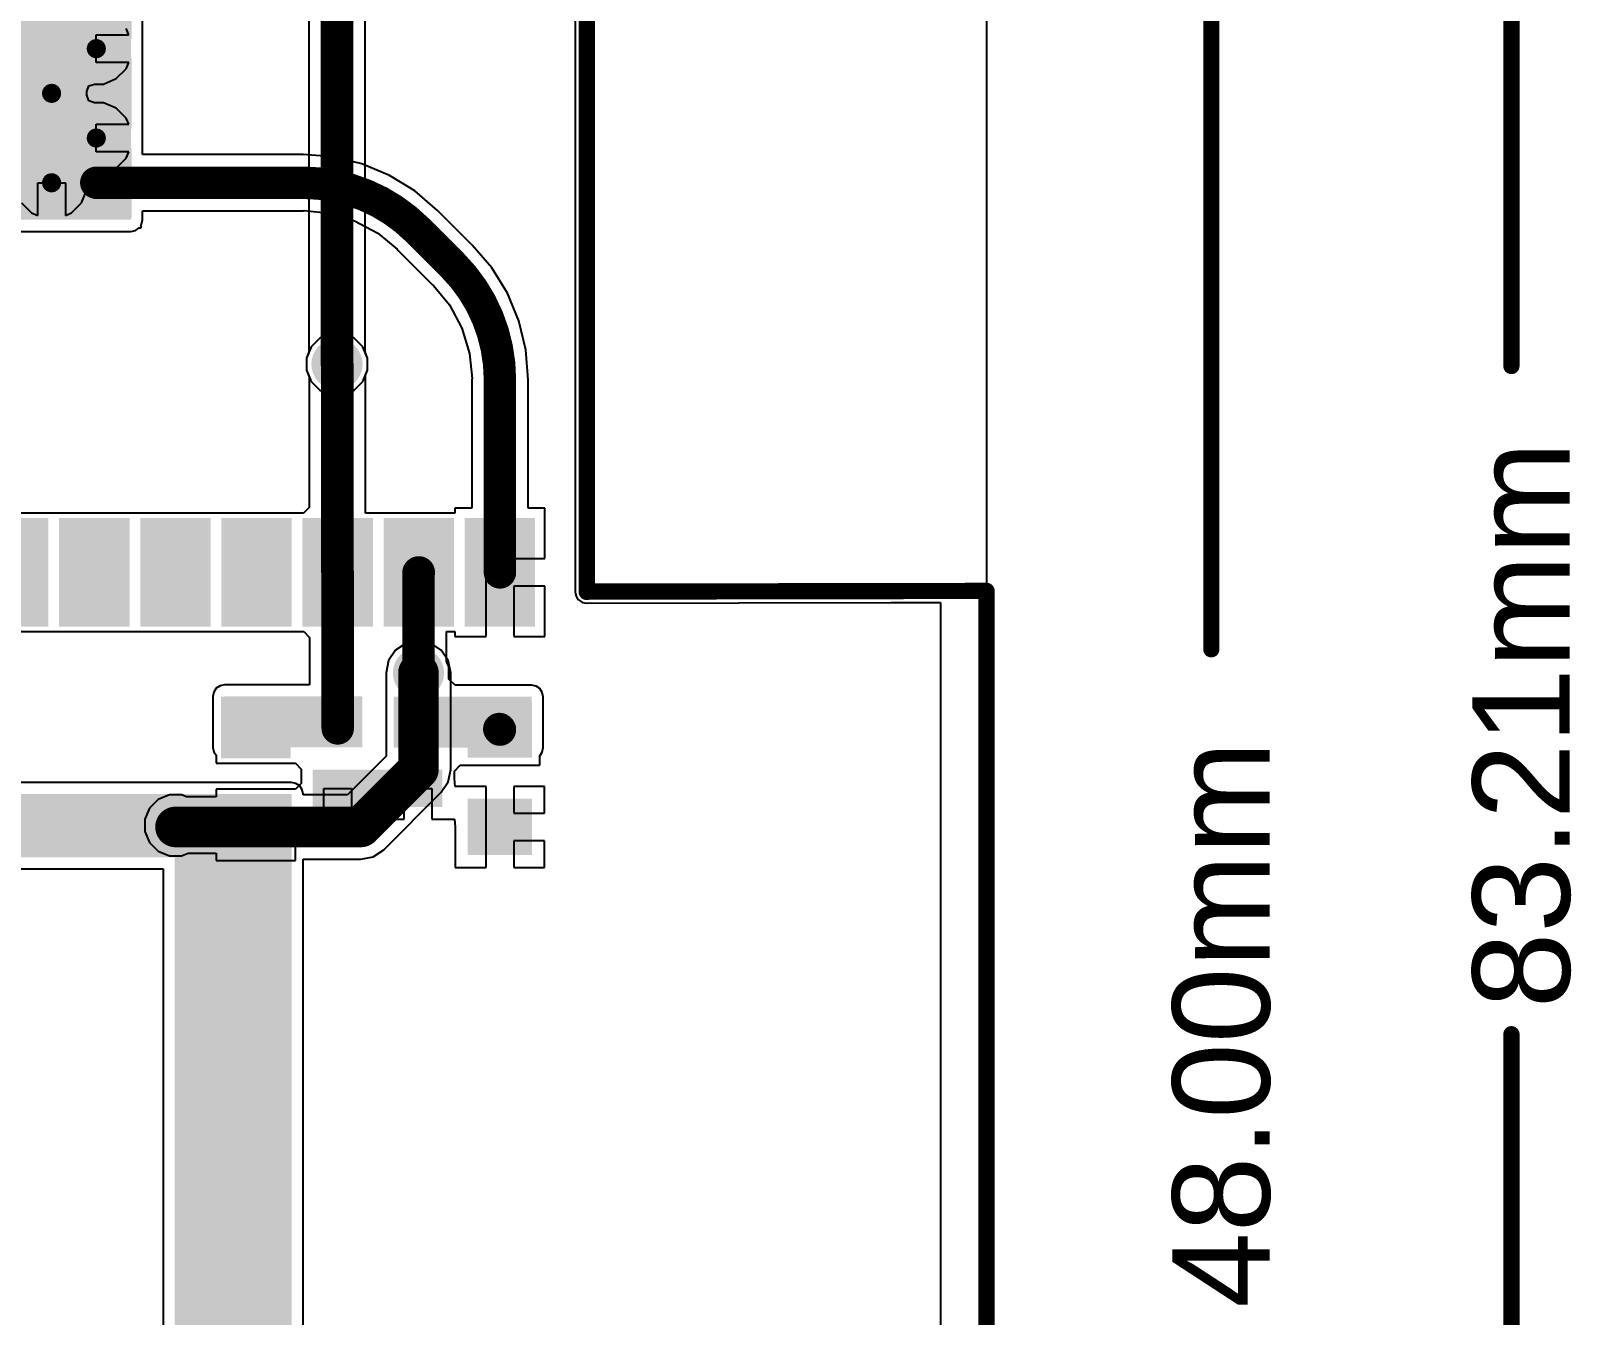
# Model space of a CAD drawing. Header units: millimetres. Extents: x -0.2 to 3.71, y -0.88 to 2.79.
# Drawn here: x 2.757 to 3.707, y 0.751 to 1.542 of the extents above; entities that cross this region are included whole.
import ezdxf

# ---------------------------------------------------------------- set-up
doc = ezdxf.new("R2010")
doc.units = ezdxf.units.MM
doc.header["$MEASUREMENT"] = 0
for name, color, linetype in [('BottomLayer', 5, 'Continuous'), ('BottomPaste', 16, 'Continuous'), ('BottomSolder', 6, 'Continuous'), ('Mechanical1', 6, 'Continuous'), ('Mechanical2', 216, 'Continuous'), ('MultiLayer', 9, 'Continuous'), ('PadHoleLayer', 156, 'Continuous'), ('TopLayer', 1, 'Continuous'), ('TopSolder', 216, 'Continuous'), ('ViaHoleLayer', 16, 'Continuous')]:
    doc.layers.add(name, color=color, linetype=linetype)
doc.styles.add('Arial', font='', dxfattribs={"height": 0.2})
doc.styles.get('Arial').set_extended_font_data('Arial')

# ---------------------------------------------------------------- blocks, each defined once
blk = doc.blocks.new('38_SMD_M______B_1')
at = {"layer": 'BottomLayer'}
for points in [[(-0.20709, 0.37913), (-0.20709, 0.32008), (-0.24252, 0.32008), (-0.24252, 0.37913)], [(-0.15709, 0.37913), (-0.15709, 0.32008), (-0.19252, 0.32008), (-0.19252, 0.37913)], [(-0.10709, 0.37913), (-0.10709, 0.32008), (-0.14252, 0.32008), (-0.14252, 0.37913)], [(-0.05709, 0.37913), (-0.05709, 0.32008), (-0.09252, 0.32008), (-0.09252, 0.37913)], [(-0.00709, 0.37913), (-0.00709, 0.32008), (-0.04252, 0.32008), (-0.04252, 0.37913)], [(0.04291, 0.37913), (0.04291, 0.32008), (0.00748, 0.32008), (0.00748, 0.37913)], [(0.09291, 0.37913), (0.09291, 0.32008), (0.05748, 0.32008), (0.05748, 0.37913)], [(0.14291, 0.37913), (0.14291, 0.32008), (0.10748, 0.32008), (0.10748, 0.37913)], [(0.19291, 0.37913), (0.19291, 0.32008), (0.15748, 0.32008), (0.15748, 0.37913)], [(0.24291, 0.37913), (0.24291, 0.32008), (0.20748, 0.32008), (0.20748, 0.37913)], [(-0.37402, 0.31811), (-0.31496, 0.31811), (-0.31496, 0.28268), (-0.37402, 0.28268)], [(0.31496, 0.31811), (0.37402, 0.31811), (0.37402, 0.28268), (0.31496, 0.28268)], [(-0.37402, 0.26811), (-0.31496, 0.26811), (-0.31496, 0.23268), (-0.37402, 0.23268)], [(0.31496, 0.26811), (0.37402, 0.26811), (0.37402, 0.23268), (0.31496, 0.23268)], [(-0.37402, 0.21811), (-0.31496, 0.21811), (-0.31496, 0.18268), (-0.37402, 0.18268)], [(0.31496, 0.21811), (0.37402, 0.21811), (0.37402, 0.18268), (0.31496, 0.18268)], [(-0.37402, 0.16811), (-0.31496, 0.16811), (-0.31496, 0.13268), (-0.37402, 0.13268)], [(0.31496, 0.16811), (0.37402, 0.16811), (0.37402, 0.13268), (0.31496, 0.13268)], [(-0.37402, 0.11811), (-0.31496, 0.11811), (-0.31496, 0.08268), (-0.37402, 0.08268)], [(0.31496, 0.11811), (0.37402, 0.11811), (0.37402, 0.08268), (0.31496, 0.08268)], [(-0.37402, 0.06811), (-0.31496, 0.06811), (-0.31496, 0.03268), (-0.37402, 0.03268)], [(0.31496, 0.06811), (0.37402, 0.06811), (0.37402, 0.03268), (0.31496, 0.03268)], [(-0.12205, 0.02717), (-0.08661, 0.02717), (-0.08661, -0.00827), (-0.12205, -0.00827)], [(-0.06693, 0.02717), (-0.0315, 0.02717), (-0.0315, -0.00827), (-0.06693, -0.00827)], [(-0.01181, 0.02717), (0.02362, 0.02717), (0.02362, -0.00827), (-0.01181, -0.00827)], [(-0.37402, 0.01811), (-0.31496, 0.01811), (-0.31496, -0.01732), (-0.37402, -0.01732)], [(0.31496, 0.01811), (0.37402, 0.01811), (0.37402, -0.01732), (0.31496, -0.01732)], [(-0.12205, -0.02795), (-0.08661, -0.02795), (-0.08661, -0.06339), (-0.12205, -0.06339)], [(-0.06693, -0.02795), (-0.0315, -0.02795), (-0.0315, -0.06339), (-0.06693, -0.06339)], [(-0.01181, -0.02795), (0.02362, -0.02795), (0.02362, -0.06339), (-0.01181, -0.06339)], [(-0.37402, -0.03189), (-0.31496, -0.03189), (-0.31496, -0.06732), (-0.37402, -0.06732)], [(0.31496, -0.03189), (0.37402, -0.03189), (0.37402, -0.06732), (0.31496, -0.06732)], [(-0.37402, -0.08189), (-0.31496, -0.08189), (-0.31496, -0.11732), (-0.37402, -0.11732)], [(-0.12205, -0.08307), (-0.08661, -0.08307), (-0.08661, -0.1185), (-0.12205, -0.1185)], [(-0.06693, -0.08307), (-0.0315, -0.08307), (-0.0315, -0.1185), (-0.06693, -0.1185)], [(-0.01181, -0.08307), (0.02362, -0.08307), (0.02362, -0.1185), (-0.01181, -0.1185)], [(0.31496, -0.08189), (0.37402, -0.08189), (0.37402, -0.11732), (0.31496, -0.11732)], [(-0.37402, -0.13189), (-0.31496, -0.13189), (-0.31496, -0.16732), (-0.37402, -0.16732)], [(0.31496, -0.13189), (0.37402, -0.13189), (0.37402, -0.16732), (0.31496, -0.16732)], [(-0.37402, -0.18189), (-0.31496, -0.18189), (-0.31496, -0.21732), (-0.37402, -0.21732)], [(0.31496, -0.18189), (0.37402, -0.18189), (0.37402, -0.21732), (0.31496, -0.21732)], [(-0.37402, -0.23189), (-0.31496, -0.23189), (-0.31496, -0.26732), (-0.37402, -0.26732)], [(0.31496, -0.23189), (0.37402, -0.23189), (0.37402, -0.26732), (0.31496, -0.26732)], [(-0.37402, -0.28189), (-0.31496, -0.28189), (-0.31496, -0.31732), (-0.37402, -0.31732)], [(0.31496, -0.28189), (0.37402, -0.28189), (0.37402, -0.31732), (0.31496, -0.31732)], [(-0.37402, -0.33189), (-0.31496, -0.33189), (-0.31496, -0.36732), (-0.37402, -0.36732)], [(0.31496, -0.33189), (0.37402, -0.33189), (0.37402, -0.36732), (0.31496, -0.36732)]]:
    blk.add_hatch(color=5, dxfattribs=at).paths.add_polyline_path(points)
h = blk.add_hatch(color=5, dxfattribs=at)
edge = h.paths.add_edge_path()
edge.add_arc((-0.07677, 0.00945), 0.01181, 0, 360)
h = blk.add_hatch(color=5, dxfattribs=at)
edge = h.paths.add_edge_path()
edge.add_arc((-0.02165, 0.00945), 0.01181, 0, 360)
h = blk.add_hatch(color=5, dxfattribs=at)
edge = h.paths.add_edge_path()
edge.add_arc((-0.10433, -0.01811), 0.01181, 0, 360)
h = blk.add_hatch(color=5, dxfattribs=at)
edge = h.paths.add_edge_path()
edge.add_arc((-0.04921, -0.01811), 0.01181, 0, 360)
h = blk.add_hatch(color=5, dxfattribs=at)
edge = h.paths.add_edge_path()
edge.add_arc((0.00591, -0.01811), 0.01181, 0, 360)
h = blk.add_hatch(color=5, dxfattribs=at)
edge = h.paths.add_edge_path()
edge.add_arc((-0.07677, -0.04567), 0.01181, 0, 360)
h = blk.add_hatch(color=5, dxfattribs=at)
edge = h.paths.add_edge_path()
edge.add_arc((-0.02165, -0.04567), 0.01181, 0, 360)
h = blk.add_hatch(color=5, dxfattribs=at)
edge = h.paths.add_edge_path()
edge.add_arc((-0.10433, -0.07323), 0.01181, 0, 360)
h = blk.add_hatch(color=5, dxfattribs=at)
edge = h.paths.add_edge_path()
edge.add_arc((-0.04921, -0.07323), 0.01181, 0, 360)
h = blk.add_hatch(color=5, dxfattribs=at)
edge = h.paths.add_edge_path()
edge.add_arc((0.00591, -0.07323), 0.01181, 0, 360)
h = blk.add_hatch(color=5, dxfattribs=at)
edge = h.paths.add_edge_path()
edge.add_arc((-0.07677, -0.10079), 0.01181, 0, 360)
h = blk.add_hatch(color=5, dxfattribs=at)
edge = h.paths.add_edge_path()
edge.add_arc((-0.02165, -0.10079), 0.01181, 0, 360)
at = {"layer": 'BottomPaste'}
for points in [[(-0.20709, 0.37913), (-0.20709, 0.32008), (-0.24252, 0.32008), (-0.24252, 0.37913)], [(-0.15709, 0.37913), (-0.15709, 0.32008), (-0.19252, 0.32008), (-0.19252, 0.37913)], [(-0.10709, 0.37913), (-0.10709, 0.32008), (-0.14252, 0.32008), (-0.14252, 0.37913)], [(-0.05709, 0.37913), (-0.05709, 0.32008), (-0.09252, 0.32008), (-0.09252, 0.37913)], [(-0.00709, 0.37913), (-0.00709, 0.32008), (-0.04252, 0.32008), (-0.04252, 0.37913)], [(0.04291, 0.37913), (0.04291, 0.32008), (0.00748, 0.32008), (0.00748, 0.37913)], [(0.09291, 0.37913), (0.09291, 0.32008), (0.05748, 0.32008), (0.05748, 0.37913)], [(0.14291, 0.37913), (0.14291, 0.32008), (0.10748, 0.32008), (0.10748, 0.37913)], [(0.19291, 0.37913), (0.19291, 0.32008), (0.15748, 0.32008), (0.15748, 0.37913)], [(0.24291, 0.37913), (0.24291, 0.32008), (0.20748, 0.32008), (0.20748, 0.37913)], [(-0.37402, 0.31811), (-0.31496, 0.31811), (-0.31496, 0.28268), (-0.37402, 0.28268)], [(0.31496, 0.31811), (0.37402, 0.31811), (0.37402, 0.28268), (0.31496, 0.28268)], [(-0.37402, 0.26811), (-0.31496, 0.26811), (-0.31496, 0.23268), (-0.37402, 0.23268)], [(0.31496, 0.26811), (0.37402, 0.26811), (0.37402, 0.23268), (0.31496, 0.23268)], [(-0.37402, 0.21811), (-0.31496, 0.21811), (-0.31496, 0.18268), (-0.37402, 0.18268)], [(0.31496, 0.21811), (0.37402, 0.21811), (0.37402, 0.18268), (0.31496, 0.18268)], [(-0.37402, 0.16811), (-0.31496, 0.16811), (-0.31496, 0.13268), (-0.37402, 0.13268)], [(0.31496, 0.16811), (0.37402, 0.16811), (0.37402, 0.13268), (0.31496, 0.13268)], [(-0.37402, 0.11811), (-0.31496, 0.11811), (-0.31496, 0.08268), (-0.37402, 0.08268)], [(0.31496, 0.11811), (0.37402, 0.11811), (0.37402, 0.08268), (0.31496, 0.08268)], [(-0.37402, 0.06811), (-0.31496, 0.06811), (-0.31496, 0.03268), (-0.37402, 0.03268)], [(0.31496, 0.06811), (0.37402, 0.06811), (0.37402, 0.03268), (0.31496, 0.03268)], [(-0.12205, 0.02717), (-0.08661, 0.02717), (-0.08661, -0.00827), (-0.12205, -0.00827)], [(-0.06693, 0.02717), (-0.0315, 0.02717), (-0.0315, -0.00827), (-0.06693, -0.00827)], [(-0.01181, 0.02717), (0.02362, 0.02717), (0.02362, -0.00827), (-0.01181, -0.00827)], [(-0.37402, 0.01811), (-0.31496, 0.01811), (-0.31496, -0.01732), (-0.37402, -0.01732)], [(0.31496, 0.01811), (0.37402, 0.01811), (0.37402, -0.01732), (0.31496, -0.01732)], [(-0.12205, -0.02795), (-0.08661, -0.02795), (-0.08661, -0.06339), (-0.12205, -0.06339)], [(-0.06693, -0.02795), (-0.0315, -0.02795), (-0.0315, -0.06339), (-0.06693, -0.06339)], [(-0.01181, -0.02795), (0.02362, -0.02795), (0.02362, -0.06339), (-0.01181, -0.06339)], [(-0.37402, -0.03189), (-0.31496, -0.03189), (-0.31496, -0.06732), (-0.37402, -0.06732)], [(0.31496, -0.03189), (0.37402, -0.03189), (0.37402, -0.06732), (0.31496, -0.06732)], [(-0.37402, -0.08189), (-0.31496, -0.08189), (-0.31496, -0.11732), (-0.37402, -0.11732)], [(-0.12205, -0.08307), (-0.08661, -0.08307), (-0.08661, -0.1185), (-0.12205, -0.1185)], [(-0.06693, -0.08307), (-0.0315, -0.08307), (-0.0315, -0.1185), (-0.06693, -0.1185)], [(-0.01181, -0.08307), (0.02362, -0.08307), (0.02362, -0.1185), (-0.01181, -0.1185)], [(0.31496, -0.08189), (0.37402, -0.08189), (0.37402, -0.11732), (0.31496, -0.11732)], [(-0.37402, -0.13189), (-0.31496, -0.13189), (-0.31496, -0.16732), (-0.37402, -0.16732)], [(0.31496, -0.13189), (0.37402, -0.13189), (0.37402, -0.16732), (0.31496, -0.16732)], [(-0.37402, -0.18189), (-0.31496, -0.18189), (-0.31496, -0.21732), (-0.37402, -0.21732)], [(0.31496, -0.18189), (0.37402, -0.18189), (0.37402, -0.21732), (0.31496, -0.21732)], [(-0.37402, -0.23189), (-0.31496, -0.23189), (-0.31496, -0.26732), (-0.37402, -0.26732)], [(0.31496, -0.23189), (0.37402, -0.23189), (0.37402, -0.26732), (0.31496, -0.26732)], [(-0.37402, -0.28189), (-0.31496, -0.28189), (-0.31496, -0.31732), (-0.37402, -0.31732)], [(0.31496, -0.28189), (0.37402, -0.28189), (0.37402, -0.31732), (0.31496, -0.31732)], [(-0.37402, -0.33189), (-0.31496, -0.33189), (-0.31496, -0.36732), (-0.37402, -0.36732)], [(0.31496, -0.33189), (0.37402, -0.33189), (0.37402, -0.36732), (0.31496, -0.36732)]]:
    blk.add_hatch(color=16, dxfattribs=at).paths.add_polyline_path(points)
at = {"layer": 'BottomSolder'}
for points in [[(-0.20309, 0.38313), (-0.20309, 0.31608), (-0.24652, 0.31608), (-0.24652, 0.38313)], [(-0.15309, 0.38313), (-0.15309, 0.31608), (-0.19652, 0.31608), (-0.19652, 0.38313)], [(-0.10309, 0.38313), (-0.10309, 0.31608), (-0.14652, 0.31608), (-0.14652, 0.38313)], [(-0.05309, 0.38313), (-0.05309, 0.31608), (-0.09652, 0.31608), (-0.09652, 0.38313)], [(-0.00309, 0.38313), (-0.00309, 0.31608), (-0.04652, 0.31608), (-0.04652, 0.38313)], [(0.04691, 0.38313), (0.04691, 0.31608), (0.00348, 0.31608), (0.00348, 0.38313)], [(0.09691, 0.38313), (0.09691, 0.31608), (0.05348, 0.31608), (0.05348, 0.38313)], [(0.14691, 0.38313), (0.14691, 0.31608), (0.10348, 0.31608), (0.10348, 0.38313)], [(0.19691, 0.38313), (0.19691, 0.31608), (0.15348, 0.31608), (0.15348, 0.38313)], [(0.24691, 0.38313), (0.24691, 0.31608), (0.20348, 0.31608), (0.20348, 0.38313)], [(-0.37802, 0.32211), (-0.31096, 0.32211), (-0.31096, 0.27868), (-0.37802, 0.27868)], [(0.31096, 0.32211), (0.37802, 0.32211), (0.37802, 0.27868), (0.31096, 0.27868)], [(-0.37802, 0.27211), (-0.31096, 0.27211), (-0.31096, 0.22868), (-0.37802, 0.22868)], [(0.31096, 0.27211), (0.37802, 0.27211), (0.37802, 0.22868), (0.31096, 0.22868)], [(-0.37802, 0.22211), (-0.31096, 0.22211), (-0.31096, 0.17868), (-0.37802, 0.17868)], [(0.31096, 0.22211), (0.37802, 0.22211), (0.37802, 0.17868), (0.31096, 0.17868)], [(-0.37802, 0.17211), (-0.31096, 0.17211), (-0.31096, 0.12868), (-0.37802, 0.12868)], [(0.31096, 0.17211), (0.37802, 0.17211), (0.37802, 0.12868), (0.31096, 0.12868)], [(-0.37802, 0.12211), (-0.31096, 0.12211), (-0.31096, 0.07868), (-0.37802, 0.07868)], [(0.31096, 0.12211), (0.37802, 0.12211), (0.37802, 0.07868), (0.31096, 0.07868)], [(-0.37802, 0.07211), (-0.31096, 0.07211), (-0.31096, 0.02868), (-0.37802, 0.02868)], [(0.31096, 0.07211), (0.37802, 0.07211), (0.37802, 0.02868), (0.31096, 0.02868)], [(-0.12605, 0.03117), (-0.08261, 0.03117), (-0.08261, -0.01227), (-0.12605, -0.01227)], [(-0.07093, 0.03117), (-0.0275, 0.03117), (-0.0275, -0.01227), (-0.07093, -0.01227)], [(-0.01581, 0.03117), (0.02762, 0.03117), (0.02762, -0.01227), (-0.01581, -0.01227)], [(-0.37802, 0.02211), (-0.31096, 0.02211), (-0.31096, -0.02132), (-0.37802, -0.02132)], [(0.31096, 0.02211), (0.37802, 0.02211), (0.37802, -0.02132), (0.31096, -0.02132)], [(-0.37802, -0.02789), (-0.31096, -0.02789), (-0.31096, -0.07132), (-0.37802, -0.07132)], [(-0.12605, -0.02395), (-0.08261, -0.02395), (-0.08261, -0.06739), (-0.12605, -0.06739)], [(-0.07093, -0.02395), (-0.0275, -0.02395), (-0.0275, -0.06739), (-0.07093, -0.06739)], [(-0.01581, -0.02395), (0.02762, -0.02395), (0.02762, -0.06739), (-0.01581, -0.06739)], [(0.31096, -0.02789), (0.37802, -0.02789), (0.37802, -0.07132), (0.31096, -0.07132)], [(-0.37802, -0.07789), (-0.31096, -0.07789), (-0.31096, -0.12132), (-0.37802, -0.12132)], [(-0.12605, -0.07907), (-0.08261, -0.07907), (-0.08261, -0.1225), (-0.12605, -0.1225)], [(-0.07093, -0.07907), (-0.0275, -0.07907), (-0.0275, -0.1225), (-0.07093, -0.1225)], [(-0.01581, -0.07907), (0.02762, -0.07907), (0.02762, -0.1225), (-0.01581, -0.1225)], [(0.31096, -0.07789), (0.37802, -0.07789), (0.37802, -0.12132), (0.31096, -0.12132)], [(-0.37802, -0.12789), (-0.31096, -0.12789), (-0.31096, -0.17132), (-0.37802, -0.17132)], [(0.31096, -0.12789), (0.37802, -0.12789), (0.37802, -0.17132), (0.31096, -0.17132)], [(-0.37802, -0.17789), (-0.31096, -0.17789), (-0.31096, -0.22132), (-0.37802, -0.22132)], [(0.31096, -0.17789), (0.37802, -0.17789), (0.37802, -0.22132), (0.31096, -0.22132)], [(-0.37802, -0.22789), (-0.31096, -0.22789), (-0.31096, -0.27132), (-0.37802, -0.27132)], [(0.31096, -0.22789), (0.37802, -0.22789), (0.37802, -0.27132), (0.31096, -0.27132)], [(-0.37802, -0.27789), (-0.31096, -0.27789), (-0.31096, -0.32132), (-0.37802, -0.32132)], [(0.31096, -0.27789), (0.37802, -0.27789), (0.37802, -0.32132), (0.31096, -0.32132)], [(-0.37802, -0.32789), (-0.31096, -0.32789), (-0.31096, -0.37132), (-0.37802, -0.37132)], [(0.31096, -0.32789), (0.37802, -0.32789), (0.37802, -0.37132), (0.31096, -0.37132)]]:
    blk.add_hatch(color=6, dxfattribs=at).paths.add_polyline_path(points)
at = {"layer": 'MultiLayer'}
h = blk.add_hatch(color=9, dxfattribs=at)
edge = h.paths.add_edge_path()
edge.add_arc((-0.07677, 0.00945), 0.01181, 0, 360)
h = blk.add_hatch(color=9, dxfattribs=at)
edge = h.paths.add_edge_path()
edge.add_arc((-0.02165, 0.00945), 0.01181, 0, 360)
h = blk.add_hatch(color=9, dxfattribs=at)
edge = h.paths.add_edge_path()
edge.add_arc((-0.10433, -0.01811), 0.01181, 0, 360)
h = blk.add_hatch(color=9, dxfattribs=at)
edge = h.paths.add_edge_path()
edge.add_arc((-0.04921, -0.01811), 0.01181, 0, 360)
h = blk.add_hatch(color=9, dxfattribs=at)
edge = h.paths.add_edge_path()
edge.add_arc((0.00591, -0.01811), 0.01181, 0, 360)
h = blk.add_hatch(color=9, dxfattribs=at)
edge = h.paths.add_edge_path()
edge.add_arc((-0.07677, -0.04567), 0.01181, 0, 360)
h = blk.add_hatch(color=9, dxfattribs=at)
edge = h.paths.add_edge_path()
edge.add_arc((-0.02165, -0.04567), 0.01181, 0, 360)
h = blk.add_hatch(color=9, dxfattribs=at)
edge = h.paths.add_edge_path()
edge.add_arc((-0.10433, -0.07323), 0.01181, 0, 360)
h = blk.add_hatch(color=9, dxfattribs=at)
edge = h.paths.add_edge_path()
edge.add_arc((-0.04921, -0.07323), 0.01181, 0, 360)
h = blk.add_hatch(color=9, dxfattribs=at)
edge = h.paths.add_edge_path()
edge.add_arc((0.00591, -0.07323), 0.01181, 0, 360)
h = blk.add_hatch(color=9, dxfattribs=at)
edge = h.paths.add_edge_path()
edge.add_arc((-0.07677, -0.10079), 0.01181, 0, 360)
h = blk.add_hatch(color=9, dxfattribs=at)
edge = h.paths.add_edge_path()
edge.add_arc((-0.02165, -0.10079), 0.01181, 0, 360)
at = {"layer": 'PadHoleLayer'}
h = blk.add_hatch(color=156, dxfattribs=at)
edge = h.paths.add_edge_path()
edge.add_arc((-0.07677, 0.00945), 0.00591, 0, 360)
h = blk.add_hatch(color=156, dxfattribs=at)
edge = h.paths.add_edge_path()
edge.add_arc((-0.02165, 0.00945), 0.00591, 0, 360)
h = blk.add_hatch(color=156, dxfattribs=at)
edge = h.paths.add_edge_path()
edge.add_arc((-0.10433, -0.01811), 0.00591, 0, 360)
h = blk.add_hatch(color=156, dxfattribs=at)
edge = h.paths.add_edge_path()
edge.add_arc((-0.04921, -0.01811), 0.00591, 0, 360)
h = blk.add_hatch(color=156, dxfattribs=at)
edge = h.paths.add_edge_path()
edge.add_arc((0.00591, -0.01811), 0.00591, 0, 360)
h = blk.add_hatch(color=156, dxfattribs=at)
edge = h.paths.add_edge_path()
edge.add_arc((-0.07677, -0.04567), 0.00591, 0, 360)
h = blk.add_hatch(color=156, dxfattribs=at)
edge = h.paths.add_edge_path()
edge.add_arc((-0.02165, -0.04567), 0.00591, 0, 360)
h = blk.add_hatch(color=156, dxfattribs=at)
edge = h.paths.add_edge_path()
edge.add_arc((-0.10433, -0.07323), 0.00591, 0, 360)
h = blk.add_hatch(color=156, dxfattribs=at)
edge = h.paths.add_edge_path()
edge.add_arc((-0.04921, -0.07323), 0.00591, 0, 360)
h = blk.add_hatch(color=156, dxfattribs=at)
edge = h.paths.add_edge_path()
edge.add_arc((0.00591, -0.07323), 0.00591, 0, 360)
h = blk.add_hatch(color=156, dxfattribs=at)
edge = h.paths.add_edge_path()
edge.add_arc((-0.07677, -0.10079), 0.00591, 0, 360)
h = blk.add_hatch(color=156, dxfattribs=at)
edge = h.paths.add_edge_path()
edge.add_arc((-0.02165, -0.10079), 0.00591, 0, 360)
at = {"layer": 'TopLayer'}
h = blk.add_hatch(color=1, dxfattribs=at)
edge = h.paths.add_edge_path()
edge.add_arc((-0.07677, 0.00945), 0.01181, 0, 360)
h = blk.add_hatch(color=1, dxfattribs=at)
edge = h.paths.add_edge_path()
edge.add_arc((-0.02165, 0.00945), 0.01181, 0, 360)
h = blk.add_hatch(color=1, dxfattribs=at)
edge = h.paths.add_edge_path()
edge.add_arc((-0.10433, -0.01811), 0.01181, 0, 360)
h = blk.add_hatch(color=1, dxfattribs=at)
edge = h.paths.add_edge_path()
edge.add_arc((-0.04921, -0.01811), 0.01181, 0, 360)
h = blk.add_hatch(color=1, dxfattribs=at)
edge = h.paths.add_edge_path()
edge.add_arc((0.00591, -0.01811), 0.01181, 0, 360)
h = blk.add_hatch(color=1, dxfattribs=at)
edge = h.paths.add_edge_path()
edge.add_arc((-0.07677, -0.04567), 0.01181, 0, 360)
h = blk.add_hatch(color=1, dxfattribs=at)
edge = h.paths.add_edge_path()
edge.add_arc((-0.02165, -0.04567), 0.01181, 0, 360)
h = blk.add_hatch(color=1, dxfattribs=at)
edge = h.paths.add_edge_path()
edge.add_arc((-0.10433, -0.07323), 0.01181, 0, 360)
h = blk.add_hatch(color=1, dxfattribs=at)
edge = h.paths.add_edge_path()
edge.add_arc((-0.04921, -0.07323), 0.01181, 0, 360)
h = blk.add_hatch(color=1, dxfattribs=at)
edge = h.paths.add_edge_path()
edge.add_arc((0.00591, -0.07323), 0.01181, 0, 360)
h = blk.add_hatch(color=1, dxfattribs=at)
edge = h.paths.add_edge_path()
edge.add_arc((-0.07677, -0.10079), 0.01181, 0, 360)
h = blk.add_hatch(color=1, dxfattribs=at)
edge = h.paths.add_edge_path()
edge.add_arc((-0.02165, -0.10079), 0.01181, 0, 360)
blk = doc.blocks.new('R___0603_B_22')
at = {"layer": 'BottomLayer'}
for points in [[(-0.045, -0.0175), (-0.045, 0.0175), (-0.015, 0.0175), (-0.015, -0.0175)], [(0.015, -0.0175), (0.015, 0.0175), (0.045, 0.0175), (0.045, -0.0175)]]:
    blk.add_hatch(color=5, dxfattribs=at).paths.add_polyline_path(points)
at = {"layer": 'BottomPaste'}
for points in [[(-0.045, -0.0175), (-0.045, 0.0175), (-0.015, 0.0175), (-0.015, -0.0175)], [(0.015, -0.0175), (0.015, 0.0175), (0.045, 0.0175), (0.045, -0.0175)]]:
    blk.add_hatch(color=16, dxfattribs=at).paths.add_polyline_path(points)
at = {"layer": 'BottomSolder'}
for points in [[(-0.049, -0.0215), (-0.049, 0.0215), (-0.011, 0.0215), (-0.011, -0.0215)], [(0.011, -0.0215), (0.011, 0.0215), (0.049, 0.0215), (0.049, -0.0215)]]:
    blk.add_hatch(color=6, dxfattribs=at).paths.add_polyline_path(points)
blk = doc.blocks.new('C___0402_B_43')
at = {"layer": 'BottomLayer'}
for points in [[(-0.0095, 0.0125), (-0.0095, -0.0125), (-0.0275, -0.0125), (-0.0275, 0.0125)], [(0.0275, 0.0125), (0.0275, -0.0125), (0.0095, -0.0125), (0.0095, 0.0125)]]:
    blk.add_hatch(color=5, dxfattribs=at).paths.add_polyline_path(points)
at = {"layer": 'BottomPaste'}
for points in [[(-0.0095, 0.0125), (-0.0095, -0.0125), (-0.0275, -0.0125), (-0.0275, 0.0125)], [(0.0275, 0.0125), (0.0275, -0.0125), (0.0095, -0.0125), (0.0095, 0.0125)]]:
    blk.add_hatch(color=16, dxfattribs=at).paths.add_polyline_path(points)
at = {"layer": 'BottomSolder'}
for points in [[(-0.00714, 0.01486), (-0.00714, -0.01486), (-0.02986, -0.01486), (-0.02986, 0.01486)], [(0.02986, 0.01486), (0.02986, -0.01486), (0.00714, -0.01486), (0.00714, 0.01486)]]:
    blk.add_hatch(color=6, dxfattribs=at).paths.add_polyline_path(points)
blk = doc.blocks.new('C___0402_B_44')
at = {"layer": 'BottomLayer'}
for points in [[(-0.0095, 0.0125), (-0.0095, -0.0125), (-0.0275, -0.0125), (-0.0275, 0.0125)], [(0.0275, 0.0125), (0.0275, -0.0125), (0.0095, -0.0125), (0.0095, 0.0125)]]:
    blk.add_hatch(color=5, dxfattribs=at).paths.add_polyline_path(points)
at = {"layer": 'BottomPaste'}
for points in [[(-0.0095, 0.0125), (-0.0095, -0.0125), (-0.0275, -0.0125), (-0.0275, 0.0125)], [(0.0275, 0.0125), (0.0275, -0.0125), (0.0095, -0.0125), (0.0095, 0.0125)]]:
    blk.add_hatch(color=16, dxfattribs=at).paths.add_polyline_path(points)
at = {"layer": 'BottomSolder'}
for points in [[(-0.00714, 0.01486), (-0.00714, -0.01486), (-0.02986, -0.01486), (-0.02986, 0.01486)], [(0.02986, 0.01486), (0.02986, -0.01486), (0.00714, -0.01486), (0.00714, 0.01486)]]:
    blk.add_hatch(color=6, dxfattribs=at).paths.add_polyline_path(points)
blk = doc.blocks.new('C___0603_B_61')
at = {"layer": 'BottomLayer'}
for points in [[(-0.045, -0.0175), (-0.045, 0.0175), (-0.015, 0.0175), (-0.015, -0.0175)], [(0.015, -0.0175), (0.015, 0.0175), (0.045, 0.0175), (0.045, -0.0175)]]:
    blk.add_hatch(color=5, dxfattribs=at).paths.add_polyline_path(points)
at = {"layer": 'BottomPaste'}
for points in [[(-0.045, -0.0175), (-0.045, 0.0175), (-0.015, 0.0175), (-0.015, -0.0175)], [(0.015, -0.0175), (0.015, 0.0175), (0.045, 0.0175), (0.045, -0.0175)]]:
    blk.add_hatch(color=16, dxfattribs=at).paths.add_polyline_path(points)
at = {"layer": 'BottomSolder'}
for points in [[(-0.04736, -0.01986), (-0.04736, 0.01986), (-0.01264, 0.01986), (-0.01264, -0.01986)], [(0.01264, -0.01986), (0.01264, 0.01986), (0.04736, 0.01986), (0.04736, -0.01986)]]:
    blk.add_hatch(color=6, dxfattribs=at).paths.add_polyline_path(points)

msp = doc.modelspace()

# ---------------------------------------------------------------- hatches: boundary and pattern name
at = {"layer": 'BottomLayer'}
for points in [[(2.666, 1.426), (2.819, 1.426), (2.819, 1.581), (2.666, 1.581)], [(2.96173, 1.13219), (2.87664, 1.13219), (2.87664, 1.10081), (2.96173, 1.10081)], [(2.98092, 1.10063), (3.066, 1.10063), (3.066, 1.132), (2.98092, 1.132)], [(2.931, 1.064), (3.011, 1.064), (3.011, 1.087), (2.931, 1.087)]]:
    msp.add_hatch(color=5, dxfattribs=at).paths.add_polyline_path(points)
h = msp.add_hatch(color=5, dxfattribs=at)
edge = h.paths.add_edge_path()
edge.add_arc((2.946, 1.337), 0.01181, 0, 360)
h = msp.add_hatch(color=5, dxfattribs=at)
edge = h.paths.add_edge_path()
edge.add_arc((2.99623, 1.14667), 0.01181, 0, 360)
h = msp.add_hatch(color=5, dxfattribs=at)
edge = h.paths.add_edge_path()
edge.add_arc((2.84646, 1.05275), 0.01181, 0, 360)
at = {"layer": 'BottomSolder'}
h = msp.add_hatch(color=6, dxfattribs=at)
edge = h.paths.add_edge_path()
edge.add_arc((2.946, 1.337), 0.01581, 0, 360)
h = msp.add_hatch(color=6, dxfattribs=at)
edge = h.paths.add_edge_path()
edge.add_arc((2.99623, 1.14667), 0.01581, 0, 360)
h = msp.add_hatch(color=6, dxfattribs=at)
edge = h.paths.add_edge_path()
edge.add_arc((2.84646, 1.05275), 0.01581, 0, 360)
at = {"layer": 'TopLayer'}
h = msp.add_hatch(color=1, dxfattribs=at)
edge = h.paths.add_edge_path()
edge.add_arc((2.946, 1.337), 0.01181, 0, 360)
h = msp.add_hatch(color=1, dxfattribs=at)
edge = h.paths.add_edge_path()
edge.add_arc((2.99623, 1.14667), 0.01181, 0, 360)
for points in [[(2.477, 1.033), (2.918, 1.033), (2.918, 1.072), (2.477, 1.072)], [(2.846, -0.24831), (2.918, -0.24831), (2.918, 1.072), (2.846, 1.072)]]:
    msp.add_hatch(color=1, dxfattribs=at).paths.add_polyline_path(points)
h = msp.add_hatch(color=1, dxfattribs=at)
edge = h.paths.add_edge_path()
edge.add_arc((2.84646, 1.05275), 0.01181, 0, 360)
at = {"layer": 'TopSolder'}
h = msp.add_hatch(color=216, dxfattribs=at)
edge = h.paths.add_edge_path()
edge.add_arc((2.946, 1.337), 0.01581, 0, 360)
h = msp.add_hatch(color=216, dxfattribs=at)
edge = h.paths.add_edge_path()
edge.add_arc((2.99623, 1.14667), 0.01581, 0, 360)
h = msp.add_hatch(color=216, dxfattribs=at)
edge = h.paths.add_edge_path()
edge.add_arc((2.84646, 1.05275), 0.01581, 0, 360)
at = {"layer": 'ViaHoleLayer'}
h = msp.add_hatch(color=16, dxfattribs=at)
edge = h.paths.add_edge_path()
edge.add_arc((2.946, 1.337), 0.00591, 0, 360)
h = msp.add_hatch(color=16, dxfattribs=at)
edge = h.paths.add_edge_path()
edge.add_arc((2.99623, 1.14667), 0.00591, 0, 360)
h = msp.add_hatch(color=16, dxfattribs=at)
edge = h.paths.add_edge_path()
edge.add_arc((2.84646, 1.05275), 0.00591, 0, 360)

# ---------------------------------------------------------------- linework, layer by layer
at = {"layer": 'BottomLayer'}
for p, q in [((3.09286, 1.91074), (3.09286, 1.19674)), ((2.82614, 1.46615), (2.82614, 1.581)), ((2.92508, 1.46615), (2.82614, 1.46615)), ((2.94344, 1.46474), (2.92508, 1.46618)), ((2.92508, 1.46618), (2.92508, 1.46615)), ((2.96135, 1.46044), (2.94344, 1.46474)), ((2.97836, 1.45339), (2.96135, 1.46044)), ((2.99406, 1.44377), (2.97836, 1.45339)), ((3.00807, 1.43181), (2.99406, 1.44377)), ((2.82559, 1.42327), (2.82614, 1.426)), ((2.82614, 1.426), (2.82614, 1.43149)), ((2.82614, 1.43149), (2.92508, 1.43149)), ((2.92508, 1.43149), (2.92586, 1.43164)), ((2.92586, 1.43164), (2.94125, 1.43013)), ((2.94125, 1.43013), (2.9568, 1.42541)), ((2.9568, 1.42541), (2.97114, 1.41775)), ((3.00805, 1.43179), (3.00807, 1.43181)), ((3.02942, 1.41041), (3.00805, 1.43179)), ((2.666, 1.41886), (2.819, 1.41886)), ((2.819, 1.41886), (2.82173, 1.41941)), ((2.82173, 1.41941), (2.82405, 1.42095)), ((2.82405, 1.42095), (2.82415, 1.4211)), ((2.82415, 1.4211), (2.82535, 1.4211)), ((2.82535, 1.42291), (2.82559, 1.42327)), ((2.82535, 1.4211), (2.82535, 1.42291)), ((2.97114, 1.41775), (2.98309, 1.40794)), ((2.98309, 1.40794), (2.98353, 1.40727)), ((2.98353, 1.40727), (3.00491, 1.3859)), ((3.02944, 1.41043), (3.02942, 1.41041)), ((3.0414, 1.39643), (3.02944, 1.41043)), ((3.05103, 1.38072), (3.0414, 1.39643)), ((3.00491, 1.3859), (3.00557, 1.38545)), ((3.00557, 1.38545), (3.01538, 1.3735)), ((3.05807, 1.36371), (3.05103, 1.38072)), ((3.01538, 1.3735), (3.02305, 1.35917)), ((3.02305, 1.35917), (3.02776, 1.34361)), ((3.06237, 1.3458), (3.05807, 1.36371)), ((2.93534, 1.35295), (2.93005, 1.34766)), ((2.94226, 1.35581), (2.93534, 1.35295)), ((2.94974, 1.35581), (2.94226, 1.35581)), ((2.95666, 1.35295), (2.94974, 1.35581)), ((2.96195, 1.34766), (2.95666, 1.35295)), ((2.93005, 1.34766), (2.92719, 1.34074)), ((2.92719, 1.34074), (2.92719, 1.33326)), ((2.96481, 1.34074), (2.96195, 1.34766)), ((2.96481, 1.33326), (2.96481, 1.34074)), ((3.02776, 1.34361), (3.02928, 1.32822)), ((3.06382, 1.32744), (3.06237, 1.3458)), ((2.92719, 1.33326), (2.9289, 1.32914)), ((2.96356, 1.33024), (2.96481, 1.33326)), ((2.96356, 1.24519), (2.96356, 1.33024)), ((2.9289, 1.32914), (2.9289, 1.24872)), ((3.02928, 1.32822), (3.02912, 1.32744)), ((3.02912, 1.32744), (3.02912, 1.24819)), ((3.06379, 1.24819), (3.06379, 1.32744)), ((3.06379, 1.32744), (3.06382, 1.32744)), ((2.76674, 1.24519), (2.72617, 1.24519)), ((2.77174, 1.24519), (2.76674, 1.24519)), ((2.77617, 1.24519), (2.77174, 1.24519)), ((2.81674, 1.24519), (2.77617, 1.24519)), ((2.82174, 1.24519), (2.81674, 1.24519)), ((2.82617, 1.24519), (2.82174, 1.24519)), ((2.86674, 1.24519), (2.82617, 1.24519)), ((2.87174, 1.24519), (2.86674, 1.24519)), ((2.87617, 1.24519), (2.87174, 1.24519)), ((2.91674, 1.24519), (2.87617, 1.24519)), ((2.92174, 1.24519), (2.91674, 1.24519)), ((2.92536, 1.24519), (2.92174, 1.24519)), ((2.9289, 1.24872), (2.92536, 1.24519)), ((2.97117, 1.24519), (2.96356, 1.24519)), ((2.97174, 1.24519), (2.97117, 1.24519)), ((2.97117, 1.24519), (2.97117, 1.24519)), ((3.01874, 1.24519), (2.97174, 1.24519)), ((2.97174, 1.24519), (2.97174, 1.24519)), ((3.02912, 1.24819), (3.01874, 1.24819)), ((3.01874, 1.24819), (3.01874, 1.24519)), ((3.07417, 1.24819), (3.06379, 1.24819)), ((3.07417, 1.21716), (3.07417, 1.24819)), ((3.04646, 1.20866), (3.04646, 1.21716)), ((3.04646, 1.21716), (3.07417, 1.21716)), ((3.03796, 1.16913), (3.03796, 1.20866)), ((3.03796, 1.20866), (3.04646, 1.20866)), ((3.07417, 1.20016), (3.05496, 1.20016)), ((3.05496, 1.20016), (3.05496, 1.16913)), ((3.07417, 1.16913), (3.07417, 1.20016)), ((3.09286, 1.19674), (3.09286, 1.19673)), ((3.09286, 1.19673), (3.09286, 1.19672)), ((3.09286, 1.19672), (3.09313, 1.19539)), ((3.09313, 1.19539), (3.09341, 1.19401)), ((3.09341, 1.19401), (3.09341, 1.194)), ((3.09341, 1.194), (3.09341, 1.19399)), ((3.09341, 1.19399), (3.09417, 1.19286)), ((3.09417, 1.19286), (3.09495, 1.19169)), ((3.09495, 1.19169), (3.09496, 1.19169)), ((3.09496, 1.19169), (3.09496, 1.19168)), ((3.09496, 1.19168), (3.0961, 1.19092)), ((3.0961, 1.19092), (3.09727, 1.19014)), ((3.09727, 1.19014), (3.09728, 1.19014)), ((3.09728, 1.19014), (3.09728, 1.19014)), ((3.09728, 1.19014), (3.09863, 1.18987)), ((3.09863, 1.18987), (3.1, 1.1896)), ((3.1, 1.1896), (3.10001, 1.1896)), ((3.10001, 1.1896), (3.10002, 1.1896)), ((3.10002, 1.1896), (3.28748, 1.19001)), ((3.28748, 1.19001), (3.31797, 1.19001)), ((3.31797, 1.19001), (3.31797, 0.02592)), ((2.72617, 1.17213), (2.76674, 1.17213)), ((2.76674, 1.17213), (2.77117, 1.17213)), ((2.77117, 1.17213), (2.77617, 1.17213)), ((2.77617, 1.17213), (2.81674, 1.17213)), ((2.81674, 1.17213), (2.82117, 1.17213)), ((2.82117, 1.17213), (2.82617, 1.17213)), ((2.82617, 1.17213), (2.86674, 1.17213)), ((2.86674, 1.17213), (2.87117, 1.17213)), ((2.87117, 1.17213), (2.87617, 1.17213)), ((2.87617, 1.17213), (2.91674, 1.17213)), ((2.91674, 1.17213), (2.92117, 1.17213)), ((2.92117, 1.17213), (2.92559, 1.17213)), ((2.92559, 1.17213), (2.92912, 1.1686)), ((2.92912, 1.1686), (2.92912, 1.13932)), ((3.01356, 1.15398), (3.01356, 1.17213)), ((3.01356, 1.17213), (3.01874, 1.17213)), ((3.01874, 1.17213), (3.01874, 1.16913)), ((3.01874, 1.16913), (3.03796, 1.16913)), ((3.05496, 1.16913), (3.07417, 1.16913)), ((3.01504, 1.15041), (3.01356, 1.15398)), ((3.01504, 1.14293), (3.01504, 1.15041)), ((3.01888, 1.13914), (3.01504, 1.14293)), ((2.87005, 1.13492), (2.86951, 1.13219)), ((2.86951, 1.13219), (2.86951, 1.10081)), ((2.8716, 1.13723), (2.87005, 1.13492)), ((2.87391, 1.13878), (2.8716, 1.13723)), ((2.87664, 1.13932), (2.87391, 1.13878)), ((2.92912, 1.13932), (2.87664, 1.13932)), ((3.066, 1.13914), (3.01888, 1.13914)), ((3.06873, 1.13859), (3.066, 1.13914)), ((3.07105, 1.13705), (3.06873, 1.13859)), ((3.07259, 1.13473), (3.07105, 1.13705)), ((3.07314, 1.132), (3.07259, 1.13473)), ((3.07314, 1.10063), (3.07314, 1.132)), ((2.86951, 1.10081), (2.87005, 1.09808)), ((2.87005, 1.09808), (2.8715, 1.09591)), ((2.8715, 1.09591), (2.8715, 1.091)), ((3.07096, 1.09552), (3.07105, 1.09558)), ((3.07096, 1.08975), (3.07096, 1.09552)), ((3.07105, 1.09558), (3.07259, 1.09789)), ((3.07259, 1.09789), (3.07314, 1.10063)), ((2.8715, 1.091), (2.9205, 1.091)), ((2.9205, 1.091), (2.92396, 1.08747)), ((2.92396, 1.08747), (2.92386, 1.087)), ((2.92386, 1.087), (2.92386, 1.07861)), ((3.0185, 1.08618), (3.02196, 1.08975)), ((3.0185, 1.08156), (3.0185, 1.08618)), ((3.02196, 1.08975), (3.07096, 1.08975)), ((2.91886, 1.075), (2.8715, 1.075)), ((2.8715, 1.075), (2.8715, 1.07033)), ((2.9205, 1.075), (2.91886, 1.075)), ((2.92386, 1.07861), (2.9205, 1.075)), ((2.93796, 1.0565), (2.93796, 1.0755)), ((2.93796, 1.0755), (2.95496, 1.0755)), ((2.95496, 1.0755), (2.95496, 1.0565)), ((2.9875, 1.0565), (2.9875, 1.0755)), ((2.9875, 1.0755), (3.0045, 1.0755)), ((3.0045, 1.0755), (3.0045, 1.0565)), ((3.01896, 1.07675), (3.0185, 1.08156)), ((3.03796, 1.07675), (3.01896, 1.07675)), ((3.03796, 1.05175), (3.03796, 1.07675)), ((3.07396, 1.07675), (3.05496, 1.07675)), ((3.05496, 1.07675), (3.05496, 1.06025)), ((3.07396, 1.06025), (3.07396, 1.07675)), ((2.8358, 1.0687), (2.83051, 1.06341)), ((2.84272, 1.07156), (2.8358, 1.0687)), ((2.8502, 1.07156), (2.84272, 1.07156)), ((2.85317, 1.07033), (2.8502, 1.07156)), ((2.8715, 1.07033), (2.85317, 1.07033)), ((2.83051, 1.06341), (2.82765, 1.05649)), ((2.82765, 1.05649), (2.82765, 1.04901)), ((2.9205, 1.05293), (2.92396, 1.0565)), ((2.92396, 1.0565), (2.9255, 1.0565)), ((2.9255, 1.0565), (2.93796, 1.0565)), ((2.95496, 1.0565), (2.9685, 1.0565)), ((2.9685, 1.0565), (2.96896, 1.0565)), ((2.96896, 1.0565), (2.96896, 1.0565)), ((2.96896, 1.0565), (2.9735, 1.0565)), ((2.9735, 1.0565), (2.9735, 1.0565)), ((2.9735, 1.0565), (2.9875, 1.0565)), ((3.0045, 1.0565), (3.0185, 1.0565)), ((3.0185, 1.0565), (3.01896, 1.05169)), ((3.05496, 1.06025), (3.07396, 1.06025)), ((2.82765, 1.04901), (2.83051, 1.0421)), ((2.9205, 1.031), (2.9205, 1.05293)), ((3.01896, 1.05169), (3.01896, 1.02675)), ((3.03796, 1.02675), (3.03796, 1.05175)), ((2.83051, 1.0421), (2.8358, 1.0368)), ((2.8358, 1.0368), (2.84272, 1.03394)), ((2.8502, 1.03394), (2.85437, 1.03567)), ((2.85437, 1.03567), (2.8715, 1.03567)), ((2.8715, 1.03567), (2.8715, 1.031)), ((3.07396, 1.04325), (3.05496, 1.04325)), ((3.05496, 1.04325), (3.05496, 1.02675)), ((3.07396, 1.02675), (3.07396, 1.04325)), ((2.84272, 1.03394), (2.8502, 1.03394)), ((2.8715, 1.031), (2.9205, 1.031)), ((3.01896, 1.02675), (3.03796, 1.02675)), ((3.05496, 1.02675), (3.07396, 1.02675))]:
    msp.add_line(p, q, dxfattribs=at)
at = {"layer": 'BottomLayer', "const_width": 0.02}
for points in [[(2.79764, 1.44882), (2.92508, 1.44882)], [(2.99579, 1.41953), (3.01717, 1.39815)], [(2.946, 1.337), (2.94623, 1.33677)], [(2.94623, 1.20889), (2.94623, 1.33677)], [(3.04646, 1.20866), (3.04646, 1.32744)], [(2.94623, 1.20889), (2.94646, 1.20866)], [(2.94646, 1.1125), (2.94646, 1.20866)], [(2.99623, 1.20843), (2.99646, 1.20866)], [(2.99623, 1.14667), (2.99623, 1.20843)], [(2.99623, 1.11273), (2.99623, 1.14667)], [(2.996, 1.1125), (2.99623, 1.11273)], [(2.996, 1.1125), (2.99637, 1.11213)], [(3.04608, 1.11213), (3.04646, 1.11175)], [(2.84646, 1.053), (2.896, 1.053)]]:
    msp.add_lwpolyline(points, dxfattribs=at)
at = {"layer": 'BottomLayer', "const_width": 0.01}
for points in [[(2.79264, 1.44882, 1), (2.80264, 1.44882, 1)], [(2.92008, 1.44882, 1), (2.93008, 1.44882, 1)], [(2.92008, 1.44882, 1), (2.93008, 1.44882, 1)], [(2.99079, 1.41953, 1), (3.00079, 1.41953, 1)], [(2.99079, 1.41953, 1), (3.00079, 1.41953, 1)], [(3.01217, 1.39815, 1), (3.02217, 1.39815, 1)], [(3.01217, 1.39815, 1), (3.02217, 1.39815, 1)], [(2.941, 1.337, 1), (2.951, 1.337, 1)], [(2.94123, 1.33677, 1), (2.95123, 1.33677, 1)], [(2.94123, 1.33677, 1), (2.95123, 1.33677, 1)], [(3.04146, 1.32744, 1), (3.05146, 1.32744, 1)], [(3.04146, 1.32744, 1), (3.05146, 1.32744, 1)], [(2.94123, 1.20889, 1), (2.95123, 1.20889, 1)], [(2.94123, 1.20889, 1), (2.95123, 1.20889, 1)], [(2.94146, 1.20866, 1), (2.95146, 1.20866, 1)], [(2.94146, 1.20866, 1), (2.95146, 1.20866, 1)], [(2.99123, 1.20843, 1), (3.00123, 1.20843, 1)], [(2.99123, 1.20843, 1), (3.00123, 1.20843, 1)], [(2.99146, 1.20866, 1), (3.00146, 1.20866, 1)], [(3.04146, 1.20866, 1), (3.05146, 1.20866, 1)], [(2.99123, 1.14667, 1), (3.00123, 1.14667, 1)], [(2.99123, 1.14667, 1), (3.00123, 1.14667, 1)], [(2.94146, 1.1125, 1), (2.95146, 1.1125, 1)], [(2.991, 1.1125, 1), (3.001, 1.1125, 1)], [(2.991, 1.1125, 1), (3.001, 1.1125, 1)], [(2.99123, 1.11273, 1), (3.00123, 1.11273, 1)], [(2.99123, 1.11273, 1), (3.00123, 1.11273, 1)], [(2.99137, 1.11213, 1), (3.00137, 1.11213, 1)], [(3.04108, 1.11213, 1), (3.05108, 1.11213, 1)], [(3.04146, 1.11175, 1), (3.05146, 1.11175, 1)], [(2.84146, 1.053, 1), (2.85146, 1.053, 1)], [(2.891, 1.053, 1), (2.901, 1.053, 1)]]:
    msp.add_lwpolyline(points, format="xyb", close=True, dxfattribs=at)
at = {"layer": 'BottomLayer', "const_width": 0.02}
for points in [[(2.92508, 1.44882, -0.198912), (2.99579, 1.41953)], [(3.01717, 1.39815, -0.198912), (3.04646, 1.32744)]]:
    msp.add_lwpolyline(points, format="xyb", dxfattribs=at)
at = {"layer": 'Mechanical1', "const_width": 0.01}
for points in [[(3.67, 1.33587), (3.67, 2.784)], [(3.485, 1.16123), (3.485, 1.91117)], [(3.67, -0.49213), (3.67, 0.924)]]:
    msp.add_lwpolyline(points, dxfattribs=at)
at = {"layer": 'Mechanical1', "const_width": 0.005}
for points in [[(3.6675, 1.33587, 1), (3.6725, 1.33587, 1)], [(3.4825, 1.16123, 1), (3.4875, 1.16123, 1)], [(3.6675, 0.924, 1), (3.6725, 0.924, 1)]]:
    msp.add_lwpolyline(points, format="xyb", close=True, dxfattribs=at)
at = {"layer": 'Mechanical2', "const_width": 0.01}
for points in [[(3.1, 1.19656), (3.1, 1.91074)], [(3.1, 1.19681), (3.34646, 1.19725)], [(3.34645, 1.19726), (3.34646, 0.02141)]]:
    msp.add_lwpolyline(points, dxfattribs=at)
at = {"layer": 'Mechanical2', "const_width": 0.005}
for points in [[(3.0975, 1.19681, 1), (3.1025, 1.19681, 1)], [(3.0975, 1.19656, 1), (3.1025, 1.19656, 1)], [(3.34395, 1.19726, 1), (3.34895, 1.19726, 1)], [(3.34395, 1.19725, 1), (3.34896, 1.19725, 1)]]:
    msp.add_lwpolyline(points, format="xyb", close=True, dxfattribs=at)
at = {"layer": 'MultiLayer'}
for p, q in [((3.1, 1.19674), (3.1, 1.91074)), ((3.34646, 1.91117), (3.34646, 1.19727)), ((3.34646, 1.19727), (3.1, 1.19674))]:
    msp.add_line(p, q, dxfattribs=at)
at = {"layer": 'TopLayer'}
for p, q in [((2.96333, 1.34431), (2.96333, 2.063)), ((2.92867, 2.05582), (2.92867, 1.34431)), ((3.09286, 1.91074), (3.09286, 1.19674)), ((2.79764, 1.523), (2.79764, 1.54)), ((2.79764, 1.54), (2.81773, 1.54)), ((2.81773, 1.54), (2.81613, 1.54385)), ((2.81772, 1.523), (2.79764, 1.523)), ((2.81613, 1.51914), (2.81772, 1.523)), ((2.80198, 1.50968), (2.80999, 1.51301)), ((2.80999, 1.51301), (2.81613, 1.51914)), ((2.79189, 1.50507), (2.79297, 1.5086)), ((2.79189, 1.50281), (2.79189, 1.50507)), ((2.79297, 1.49927), (2.79189, 1.50281)), ((2.79297, 1.5086), (2.79651, 1.50968)), ((2.79651, 1.50968), (2.80198, 1.50968)), ((2.79651, 1.49819), (2.79297, 1.49927)), ((2.80198, 1.49819), (2.79651, 1.49819)), ((2.80999, 1.49487), (2.80198, 1.49819)), ((2.81613, 1.48873), (2.80999, 1.49487)), ((2.79764, 1.46788), (2.79764, 1.48488)), ((2.79764, 1.48488), (2.81773, 1.48488)), ((2.81773, 1.48488), (2.81613, 1.48873)), ((2.81773, 1.46788), (2.79764, 1.46788)), ((2.80999, 1.45789), (2.81613, 1.46402)), ((2.81613, 1.46402), (2.81773, 1.46788)), ((2.79189, 1.44995), (2.79297, 1.45349)), ((2.79297, 1.45349), (2.79651, 1.45457)), ((2.79651, 1.45457), (2.80198, 1.45457)), ((2.80198, 1.45457), (2.80999, 1.45789)), ((2.76158, 1.42873), (2.76158, 1.44882)), ((2.76158, 1.44882), (2.77858, 1.44882)), ((2.77858, 1.44882), (2.77858, 1.42873)), ((2.78857, 1.43646), (2.79189, 1.44448)), ((2.79189, 1.44448), (2.79189, 1.44995)), ((2.75159, 1.43646), (2.75772, 1.43033)), ((2.78243, 1.43033), (2.78857, 1.43646)), ((2.75772, 1.43033), (2.76158, 1.42873)), ((2.77858, 1.42873), (2.78243, 1.43033)), ((2.92867, 1.34431), (2.92719, 1.34074)), ((2.92719, 1.34074), (2.92719, 1.33326)), ((2.96481, 1.34074), (2.96333, 1.34431)), ((2.96481, 1.33326), (2.96481, 1.34074)), ((2.92719, 1.33326), (2.93005, 1.32634)), ((2.96195, 1.32634), (2.96481, 1.33326)), ((2.93005, 1.32634), (2.93534, 1.32105)), ((2.93534, 1.32105), (2.94226, 1.31819)), ((2.94974, 1.31819), (2.95666, 1.32105)), ((2.95666, 1.32105), (2.96195, 1.32634)), ((2.94226, 1.31819), (2.94974, 1.31819)), ((3.09286, 1.19674), (3.09286, 1.19673)), ((3.09286, 1.19673), (3.09286, 1.19672)), ((3.09286, 1.19672), (3.09313, 1.19539)), ((3.09313, 1.19539), (3.09341, 1.19401)), ((3.09341, 1.19401), (3.09341, 1.194)), ((3.09341, 1.194), (3.09341, 1.19399)), ((3.09341, 1.19399), (3.09417, 1.19286)), ((3.09417, 1.19286), (3.09495, 1.19169)), ((3.09495, 1.19169), (3.09496, 1.19169)), ((3.09496, 1.19169), (3.09496, 1.19168)), ((3.09496, 1.19168), (3.0961, 1.19092)), ((3.0961, 1.19092), (3.09727, 1.19014)), ((3.09727, 1.19014), (3.09728, 1.19014)), ((3.09728, 1.19014), (3.09728, 1.19014)), ((3.09728, 1.19014), (3.09863, 1.18987)), ((3.09863, 1.18987), (3.1, 1.1896)), ((3.1, 1.1896), (3.10001, 1.1896)), ((3.10001, 1.1896), (3.10002, 1.1896)), ((3.10002, 1.1896), (3.28748, 1.19001)), ((3.28748, 1.19001), (3.31797, 1.19001)), ((3.31797, 1.19001), (3.31797, 0.02592)), ((2.98217, 1.16073), (2.97786, 1.15428)), ((2.98862, 1.16504), (2.98217, 1.16073)), ((2.99623, 1.16655), (2.98862, 1.16504)), ((3.00384, 1.16504), (2.99623, 1.16655)), ((3.01029, 1.16073), (3.00384, 1.16504)), ((3.0146, 1.15428), (3.01029, 1.16073)), ((2.97786, 1.15428), (2.97635, 1.14667)), ((3.01611, 1.14667), (3.0146, 1.15428)), ((2.97635, 1.14667), (2.97635, 1.09546)), ((3.01611, 1.08723), (3.01611, 1.14667)), ((2.97635, 1.09546), (2.95252, 1.07163)), ((3.0146, 1.07962), (3.01611, 1.08723)), ((2.918, 1.07914), (2.56114, 1.07914)), ((2.92073, 1.07859), (2.918, 1.07914)), ((2.92305, 1.07705), (2.92073, 1.07859)), ((2.92459, 1.07473), (2.92305, 1.07705)), ((2.92514, 1.072), (2.92459, 1.07473)), ((2.97481, 1.03769), (3.01029, 1.07317)), ((3.01029, 1.07317), (3.0146, 1.07962)), ((2.92514, 1.07163), (2.92514, 1.072)), ((2.95252, 1.07163), (2.92514, 1.07163)), ((2.96836, 1.03338), (2.97481, 1.03769)), ((2.477, 1.02586), (2.83886, 1.02586)), ((2.83886, 1.02586), (2.83886, -0.24831)), ((2.92514, -0.24831), (2.92514, 1.03187)), ((2.92514, 1.03187), (2.96075, 1.03187)), ((2.96075, 1.03187), (2.96836, 1.03338))]:
    msp.add_line(p, q, dxfattribs=at)
for points, const_width in [([(2.946, 1.337), (2.946, 2.063)], 0.02), ([(2.99623, 1.08723), (2.99623, 1.14667)], 0.025), ([(2.96075, 1.05175), (2.99623, 1.08723)], 0.025), ([(2.84646, 1.05175), (2.96075, 1.05175)], 0.025)]:
    msp.add_lwpolyline(points, dxfattribs=dict(at, const_width=const_width))
for points, const_width in [([(2.941, 1.337, 1), (2.951, 1.337, 1)], 0.01), ([(2.98998, 1.14667, 1), (3.00248, 1.14667, 1)], 0.0125), ([(2.98998, 1.08723, 1), (3.00248, 1.08723, 1)], 0.0125), ([(2.98998, 1.08723, 1), (3.00248, 1.08723, 1)], 0.0125), ([(2.84021, 1.05175, 1), (2.85271, 1.05175, 1)], 0.0125), ([(2.9545, 1.05175, 1), (2.967, 1.05175, 1)], 0.0125), ([(2.9545, 1.05175, 1), (2.967, 1.05175, 1)], 0.0125)]:
    msp.add_lwpolyline(points, format="xyb", close=True, dxfattribs=dict(at, const_width=const_width))

# ---------------------------------------------------------------- block references
at = {"rotation": 90}
for name, p in [('38_SMD_M______B_1', (2.69685, 1.55315)), ('R___0603_B_22', (2.896, 1.083)), ('C___0402_B_43', (2.94646, 1.094)), ('C___0402_B_44', (2.996, 1.094)), ('C___0603_B_61', (3.04646, 1.08175))]:
    msp.add_blockref(name, p, dxfattribs=at)

# ---------------------------------------------------------------- texts
at = {"layer": 'Mechanical1', "style": 'Arial'}
for s, p in [('83.21mm', (3.70599, 0.94)), ('48.00mm', (3.52099, 0.75535))]:
    msp.add_text(s, height=0.06, rotation=90, dxfattribs=at).set_placement(p)

doc.saveas('drawing.dxf')
